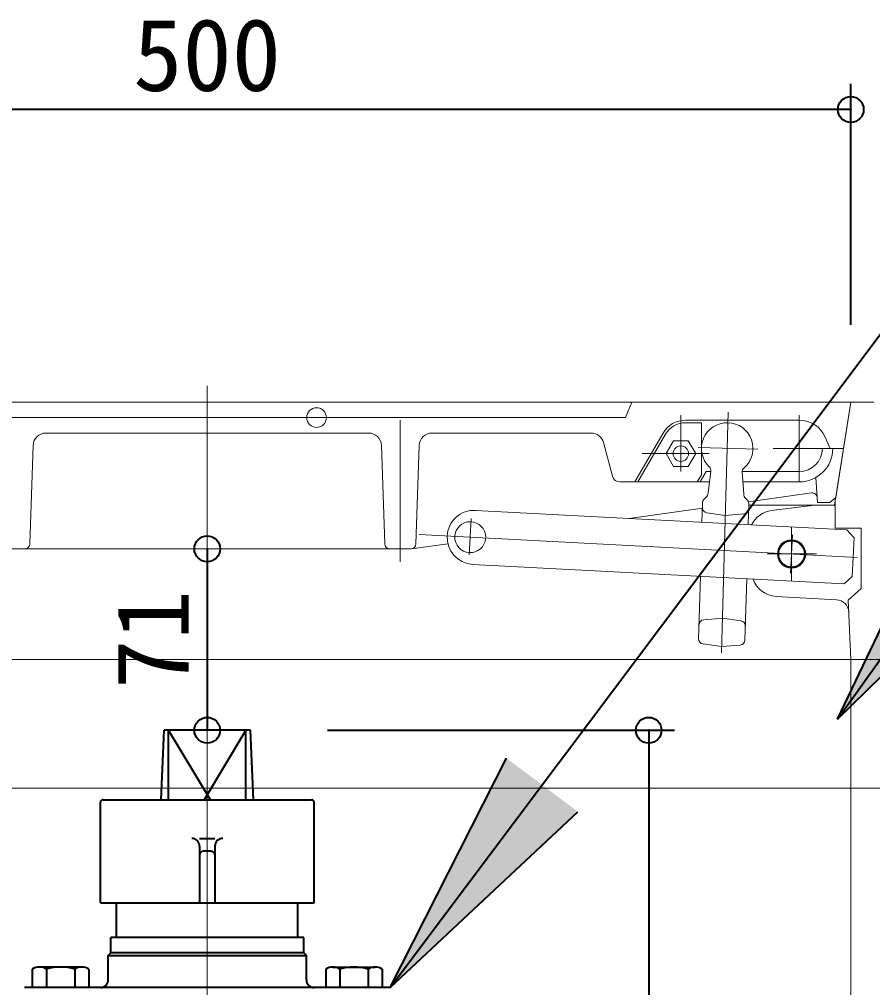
# Model space of a CAD drawing. Units: millimetres at full size, sheet at 1:20. Extents: x -5817 to 7940, y -3160 to 3160.
# Drawn here: x -2128.2 to -1796.8, y 2272.1 to 2648.4 of the extents above; entities that cross this region are included whole.
import ezdxf
from ezdxf.enums import TextEntityAlignment as Align

# ---------------------------------------------------------------- set-up
doc = ezdxf.new("R2010")
doc.units = ezdxf.units.MM
doc.header["$LTSCALE"] = 20
doc.header["$PDMODE"] = 32
doc.header["$PDSIZE"] = 10
for name, color, linetype, lineweight in [('0-7_TEMP01', 3, 'Continuous', 18), ('0-9_躯体', 7, 'Continuous', 9), ('0-B_消火栓', 2, 'Continuous', 40), ('0-E_寸法', 1, 'Continuous', 40)]:
    doc.layers.add(name, color=color, linetype=linetype, lineweight=lineweight)
doc.styles.add('ＭＳ ゴシック', font='')
doc.styles.get('ＭＳ ゴシック').set_extended_font_data('MS Gothic')

msp = doc.modelspace()

# ---------------------------------------------------------------- linework, layer by layer
at = {"layer": '0-7_TEMP01'}
for p, q in [((-2055.25, 2506.01), (-2055.25, 2349.64)), ((-1871.25, 2494.64), (-1871.25, 2472.64)), ((-1852.85, 2495.79), (-1855.49, 2402.26)), ((-1980.25, 2492.65), (-1980.25, 2437.65)), ((-1886.26, 2479.64), (-1860.25, 2479.64)), ((-1864.55, 2481.96), (-1841.4, 2481.31)), ((-1953.44, 2440.32), (-1952.69, 2454.42)), ((-1828.25, 2451.14), (-1828.25, 2430.16)), ((-1802.74, 2439.31), (-1972.89, 2448.22)), ((-1828.64, 2433.15), (-1827.85, 2448.13)), ((-1837.77, 2440.65), (-1818.59, 2440.65)), ((-2055.25, 2102.14), (-2055.25, 2372.15)), ((-2055.25, 2369.64), (-2055.25, 2099.64))]:
    msp.add_line(p, q, dxfattribs=at)
at = {"layer": '0-9_躯体'}
for p, q in [((-2313.25, 2499.64), (-1797.25, 2499.64)), ((-1805.25, 2499.64), (-2305.25, 2499.64)), ((-1812.87, 2499.64), (-1923.19, 2499.64)), ((-1892.75, 2493.65), (-1890.25, 2499.64)), ((-1805.25, 2499.64), (-1811.58, 2459.65)), ((-1811.11, 2462.65), (-1805.25, 2499.64)), ((-1796.25, 2499.64), (-1805.25, 2499.64)), ((-1825.25, 2494.64), (-1825.25, 2468.65)), ((-1892.75, 2493.65), (-2232.75, 2493.65)), ((-1869.47, 2492.65), (-1825.25, 2492.65)), ((-1869.47, 2491.64), (-1863.25, 2491.64)), ((-1863.25, 2491.64), (-1863.25, 2471.43)), ((-1992.59, 2487.65), (-2117.91, 2487.65)), ((-1906.1, 2487.65), (-1967.91, 2487.65)), ((-1878.13, 2487.65), (-1889.11, 2468.65)), ((-1887.95, 2468.65), (-1877.27, 2487.14)), ((-1901.27, 2483.92), (-1897.84, 2470.88)), ((-1877.02, 2479.64), (-1874.13, 2484.65)), ((-1874.13, 2484.65), (-1868.36, 2484.65)), ((-1865.48, 2479.64), (-1868.36, 2484.65)), ((-1813.25, 2481.65), (-1815.16, 2486.04)), ((-2124.18, 2444.58), (-2122.91, 2482.81)), ((-1986.31, 2444.58), (-1987.59, 2482.81)), ((-1972.91, 2482.81), (-1974.18, 2444.58)), ((-1874.13, 2474.64), (-1877.02, 2479.64)), ((-1868.36, 2474.64), (-1865.48, 2479.64)), ((-1813.17, 2481.65), (-1835.36, 2481.65)), ((-1816.25, 2481.65), (-1808.1, 2481.65)), ((-1874.13, 2474.64), (-1868.36, 2474.64)), ((-1861.39, 2472.64), (-1863.7, 2468.65)), ((-1861.39, 2472.64), (-1863.7, 2468.65)), ((-1861.39, 2472.64), (-1859.62, 2472.64)), ((-1860.63, 2464.42), (-1859.6, 2472.77)), ((-1847.42, 2472.64), (-1825.25, 2472.64)), ((-1846.85, 2464.03), (-1847.41, 2472.43)), ((-1894.93, 2468.65), (-1860.11, 2468.65)), ((-1887.95, 2468.65), (-1864.86, 2468.65)), ((-1864.86, 2468.65), (-1863.25, 2471.43)), ((-1847.16, 2468.65), (-1825.25, 2468.65)), ((-1818.82, 2470.34), (-1818.11, 2460.64)), ((-1820.52, 2464.35), (-1845.02, 2460.93)), ((-1862.85, 2460.58), (-1863.06, 2452.98)), ((-1862.22, 2461.97), (-1861.55, 2462.61)), ((-1846.04, 2462.17), (-1845.4, 2461.5)), ((-1813.43, 2460.64), (-1818.11, 2460.64)), ((-1813.43, 2460.64), (-1811.11, 2462.65)), ((-1811.25, 2450.64), (-1811.25, 2461.76)), ((-1806.73, 2450.03), (-1951.03, 2457.6)), ((-1862.91, 2458.43), (-1891.34, 2454.47)), ((-1844.86, 2460.07), (-1845.08, 2452.04)), ((-1844.87, 2459.65), (-1811.25, 2459.65)), ((-1819.25, 2459.65), (-1836.03, 2457.55)), ((-1834.25, 2457.77), (-1836.03, 2457.55)), ((-1801.25, 2450.64), (-1811.25, 2450.64)), ((-1803.89, 2446.88), (-1806.73, 2450.03)), ((-1801.25, 2450.64), (-1801.25, 2427.26)), ((-1804.67, 2431.9), (-1803.89, 2446.88)), ((-1976.18, 2442.65), (-2134.32, 2442.65)), ((-1961.79, 2444.63), (-1975.91, 2442.66)), ((-1807.83, 2429.06), (-1952.13, 2436.62)), ((-1863.65, 2431.99), (-1864.34, 2407.72)), ((-1845.67, 2431.04), (-1846.35, 2407.21)), ((-1804.67, 2431.9), (-1807.83, 2429.06)), ((-1806.23, 2422.64), (-1801.25, 2427.26)), ((-1834.26, 2424.16), (-1810.77, 2422.89)), ((-1805.25, 2399.64), (-1806.23, 2422.64)), ((-1862.36, 2415.07), (-1855.12, 2415.67)), ((-1855.12, 2415.67), (-1847.92, 2414.66)), ((-1862.62, 2405.68), (-1855.42, 2404.68)), ((-1855.42, 2404.68), (-1848.19, 2405.27)), ((-2241.02, 2399.64), (-1805.25, 2399.64)), ((-1724.25, 2399.64), (-1805.25, 2399.64)), ((-1805.25, 2399.64), (-1805.25, 2349.64)), ((-2386.25, 2349.64), (-2055.25, 2349.64)), ((-1764.25, 2349.64), (-2055.25, 2349.64)), ((-1805.25, 2349.64), (-1805.25, 2149.64))]:
    msp.add_line(p, q, dxfattribs=at)
msp.add_lwpolyline([(-1861.18, 2456.66), (-1853.99, 2455.66), (-1846.74, 2456.25)], dxfattribs=at)
for centre, radius in [((-2012.79, 2493.65), 3.81), ((-1871.25, 2479.64), 3), ((-1828.25, 2440.65), 5.5), ((-1828.25, 2440.65), 5.25), ((-1828.25, 2440.65), 5)]:
    msp.add_circle(centre, radius, dxfattribs=at)
for centre, radius, start, end in [((-1869.47, 2482.64), 10, 90, 150), ((-1869.47, 2482.64), 9, 90, 150), ((-1853.25, 2481.65), 10, 310.777, 225.984), ((-1825.25, 2481.65), 11, 23.556, 90), ((-2117.91, 2482.64), 5, 90, 178.091), ((-1992.59, 2482.64), 5, 1.909, 90), ((-1967.91, 2482.64), 5, 90, 178.091), ((-1906.1, 2482.64), 5, 14.744, 90), ((-1825.25, 2481.65), 9, 270, 0), ((-1825.25, 2481.65), 13, 270, 0), ((-1861.58, 2473.01), 2, 352.94, 45.984), ((-1845.41, 2472.55), 2, 130.777, 183.821), ((-1894.93, 2471.64), 3, 194.744, 270), ((-1863.62, 2464.79), 3, 313.38, 352.94), ((-1820.24, 2462.37), 2, 4.236, 97.945), ((-1860.85, 2460.52), 2, 133.38, 178.38), ((-1843.85, 2464.23), 3, 183.821, 223.381), ((-1846.86, 2460.12), 2, 358.381, 43.381), ((-1951.58, 2447.11), 10.5, 87, 177), ((-1860.9, 2458.64), 2, 178.381, 262.04), ((-1846.9, 2458.24), 2, 274.721, 358.381), ((-1834.78, 2447.62), 10, 97.125, 154.22), ((-1953.08, 2447.19), 6, 0, 355.198), ((-1951.58, 2447.11), 10.5, 177, 267), ((-2126.18, 2444.64), 2, 270, 358.091), ((-1984.32, 2444.64), 2, 181.909, 270), ((-1976.18, 2444.64), 2, 270, 358.091), ((-1833.72, 2434.14), 10, 198.853, 266.907), ((-1811.04, 2417.89), 5, 2.463, 86.907), ((-1862.19, 2413.08), 2, 94.721, 178.38), ((-1848.2, 2412.69), 2, 358.38, 82.04), ((-1862.34, 2407.66), 2, 178.381, 262.04), ((-1848.35, 2407.26), 2, 274.721, 358.381)]:
    msp.add_arc(centre, radius, start, end, dxfattribs=at)
at = {"layer": '0-B_消火栓'}
for p, q in [((-2073.22, 2345.14), (-2072, 2372.15)), ((-2038.5, 2372.15), (-2072, 2372.15)), ((-2054.05, 2345.14), (-2070.25, 2372.15)), ((-2070.25, 2345.14), (-2070.25, 2372.15)), ((-2040.25, 2372.15), (-2056.45, 2345.14)), ((-2040.25, 2345.14), (-2040.25, 2372.15)), ((-2037.28, 2345.14), (-2038.5, 2372.15)), ((-2096.75, 2305.15), (-2096.75, 2344.15)), ((-2095.75, 2345.14), (-2014.75, 2345.14)), ((-2013.75, 2305.15), (-2013.75, 2344.15)), ((-2058.25, 2330.15), (-2052.25, 2330.15)), ((-2058.25, 2327.14), (-2058.25, 2305.15)), ((-2053.75, 2325.15), (-2056.75, 2325.15)), ((-2052.25, 2327.14), (-2052.25, 2305.15)), ((-2096.75, 2305.15), (-2013.75, 2305.15)), ((-2090.5, 2291.64), (-2090.5, 2305.15)), ((-2020, 2291.64), (-2020, 2305.15)), ((-2017.75, 2291.64), (-2092.75, 2291.64)), ((-2092.75, 2285.64), (-2092.75, 2291.64)), ((-2093.75, 2284.65), (-2092.75, 2285.64)), ((-2093.75, 2284.65), (-2016.75, 2284.65)), ((-2093.75, 2275.15), (-2093.75, 2284.65)), ((-2017.75, 2285.64), (-2092.75, 2285.64)), ((-2104.03, 2280.15), (-2120.48, 2280.15)), ((-2006.48, 2280.15), (-1990.03, 2280.15)), ((-2123.22, 2279.29), (-2123.22, 2272.15)), ((-2117.74, 2279.29), (-2117.74, 2272.15)), ((-2106.76, 2279.29), (-2106.76, 2272.15)), ((-2101.28, 2279.29), (-2101.28, 2272.15)), ((-2009.22, 2279.29), (-2009.22, 2272.15)), ((-2003.74, 2279.29), (-2003.74, 2272.15)), ((-1992.76, 2279.29), (-1992.76, 2272.15)), ((-1987.28, 2279.29), (-1987.28, 2272.15)), ((-1984.25, 2272.15), (-2126.25, 2272.15))]:
    msp.add_line(p, q, dxfattribs=at)
msp.add_lwpolyline([(-2016.75, 2275.15), (-2016.75, 2284.65), (-2017.75, 2285.64), (-2017.75, 2291.64)], dxfattribs=at)
for centre, radius, start, end in [((-2095.75, 2344.15), 1, 90, 180), ((-2014.75, 2344.15), 1, 0, 90), ((-2061.25, 2327.14), 3, 0, 90), ((-2049.25, 2327.14), 3, 90, 180), ((-2056.75, 2323.65), 1.5, 90, 180), ((-2053.75, 2323.65), 1.5, 0, 90), ((-2120.48, 2275.32), 4.82, 55.33, 124.67), ((-2112.25, 2262.14), 18, 72.259, 107.741), ((-2104.03, 2275.32), 4.82, 55.33, 124.67), ((-2006.48, 2275.32), 4.82, 55.33, 124.67), ((-1998.25, 2262.14), 18, 72.259, 107.741), ((-1990.03, 2275.32), 4.82, 55.33, 124.67), ((-2096.75, 2275.15), 3, 270, 0), ((-2013.75, 2275.15), 3, 180, 270)]:
    msp.add_arc(centre, radius, start, end, dxfattribs=at)
at = {"layer": '0-E_寸法'}
for p, q in [((-1805.25, 2529.64), (-1805.25, 2623.35)), ((-1805.25, 2613.35), (-2305.25, 2613.35)), ((-1984.25, 2272.15), (-1735.25, 2604.07)), ((-1810.35, 2376.47), (-1699.41, 2532.23)), ((-1810.35, 2376.47), (-1767.36, 2466.76)), ((-1810.35, 2376.47), (-1739.08, 2446.61)), ((-2055.25, 2442.65), (-2055.25, 2372.15)), ((-2008.5, 2372.15), (-1873.76, 2372.15)), ((-1883.76, 2372.15), (-1883.76, 2102.14)), ((-1984.25, 2272.15), (-1939.05, 2361.34)), ((-1984.25, 2272.15), (-1911.26, 2340.5))]:
    msp.add_line(p, q, dxfattribs=at)
for p in [(-1805.25, 2613.35), (-2055.25, 2442.65), (-2055.25, 2372.15), (-1883.76, 2372.15)]:
    msp.add_point(p, dxfattribs=at)
for points in [[(-1767.36, 2466.76), (-1739.08, 2446.61), (-1810.35, 2376.47)], [(-1939.05, 2361.34), (-1911.26, 2340.5), (-1984.25, 2272.15)]]:
    msp.add_solid(points, dxfattribs=at)

# ---------------------------------------------------------------- texts
at = {"layer": '0-E_寸法', "style": 'ＭＳ ゴシック'}
msp.add_text('500', height=28.15, dxfattribs=at).set_placement((-2084.05, 2612.13), align=Align.BOTTOM_LEFT)
msp.add_text('71', height=28.15, rotation=90, dxfattribs=at).set_placement((-2054.03, 2388.2), align=Align.BOTTOM_LEFT)

doc.saveas('drawing.dxf')
